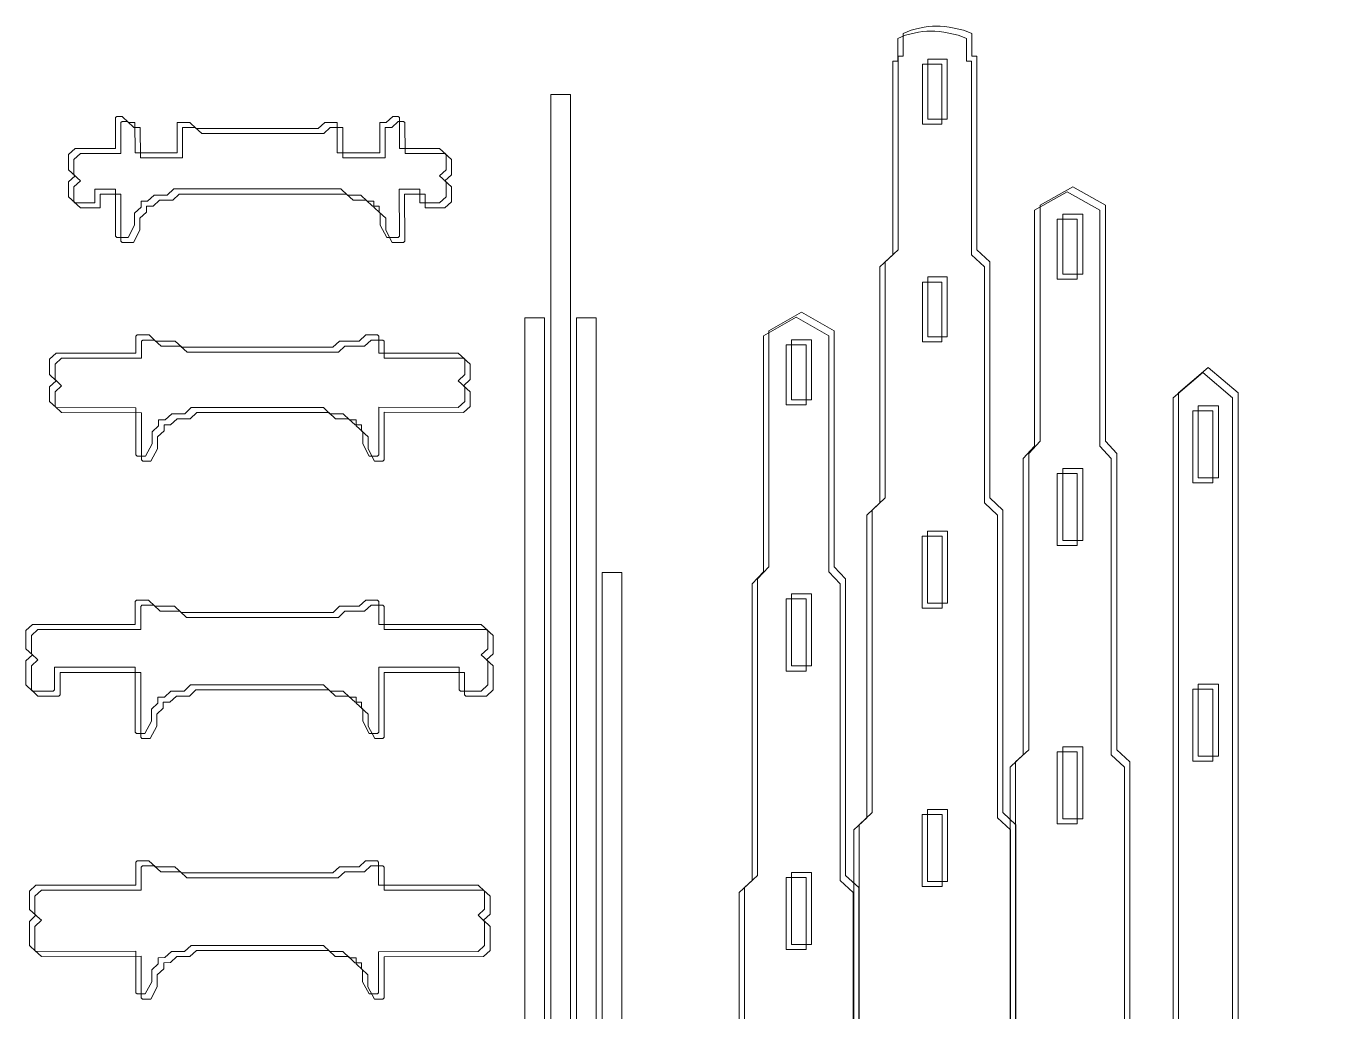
# Model space of a CAD drawing. Header units: inches. Extents: x 35 to 303, y 44 to 240.
# Drawn here: x 250.29 to 299.4, y 80.35 to 117.56 of the extents above; entities that cross this region are included whole.
import ezdxf

# ---------------------------------------------------------------- set-up
doc = ezdxf.new("R2010")
doc.units = ezdxf.units.IN
doc.header["$MEASUREMENT"] = 0
doc.layers.add('Layer 1', color=7, linetype='Continuous')

msp = doc.modelspace()

# ---------------------------------------------------------------- linework, layer by layer
at = {"layer": 'Layer 1', "color": 5, "lineweight": 9}
for points in [[(284.888, 113.857), (284.156, 113.857), (284.156, 116.121), (284.888, 116.121), (284.888, 113.857)], [(285.093, 114.046), (284.361, 114.046), (284.361, 116.311), (285.093, 116.311), (285.093, 114.046)], [(270.859, 114.973), (270.114, 114.973), (270.114, 47.766), (270.859, 47.766), (270.859, 114.973)], [(264.398, 114.104), (264.348, 114.149), (264.152, 114.149), (263.905, 113.921), (263.658, 113.921), (263.658, 112.777), (262.054, 112.777), (262.054, 113.921), (261.581, 113.921), (261.334, 113.692), (256.725, 113.692), (256.479, 113.921), (256.006, 113.921), (256.006, 112.777), (254.415, 112.777), (254.406, 113.921), (254.168, 113.921), (253.921, 114.149), (253.725, 114.149), (253.675, 114.104), (253.675, 112.941), (252.148, 112.941), (251.901, 112.712), (251.901, 112.129), (252.148, 111.901), (251.901, 111.672), (251.901, 111.112), (252.148, 110.883), (252.893, 110.882), (252.894, 111.402), (253.675, 111.402), (253.675, 109.623), (253.725, 109.577), (254.148, 109.577), (254.395, 110.034), (254.395, 110.491), (254.642, 110.72), (254.642, 110.949), (254.889, 110.949), (255.136, 111.177), (255.63, 111.177), (255.877, 111.406), (262.193, 111.406), (262.443, 111.177), (262.937, 111.177), (263.184, 110.949), (263.431, 110.949), (263.431, 110.72), (263.678, 110.491), (263.678, 110.034), (263.925, 109.577), (264.348, 109.577), (264.398, 109.623), (264.388, 111.402), (265.169, 111.402), (265.171, 110.882), (265.915, 110.883), (266.162, 111.112), (266.162, 111.672), (265.915, 111.901), (266.162, 112.129), (266.162, 112.712), (265.915, 112.941), (264.406, 112.941), (264.398, 114.104)], [(264.602, 113.914), (264.553, 113.96), (264.357, 113.96), (264.11, 113.731), (263.863, 113.731), (263.863, 112.588), (262.259, 112.588), (262.259, 113.731), (261.786, 113.731), (261.539, 113.502), (256.93, 113.502), (256.683, 113.731), (256.211, 113.731), (256.211, 112.588), (254.62, 112.588), (254.611, 113.731), (254.373, 113.731), (254.126, 113.96), (253.93, 113.96), (253.88, 113.914), (253.88, 112.751), (252.353, 112.751), (252.106, 112.522), (252.106, 111.94), (252.353, 111.711), (252.106, 111.482), (252.106, 110.922), (252.353, 110.693), (253.098, 110.692), (253.099, 111.212), (253.88, 111.212), (253.88, 109.433), (253.93, 109.387), (254.353, 109.387), (254.6, 109.845), (254.6, 110.302), (254.847, 110.531), (254.847, 110.759), (255.094, 110.759), (255.341, 110.988), (255.835, 110.988), (256.081, 111.216), (262.398, 111.216), (262.648, 110.988), (263.142, 110.988), (263.389, 110.759), (263.636, 110.759), (263.636, 110.531), (263.883, 110.302), (263.883, 109.845), (264.13, 109.387), (264.553, 109.387), (264.602, 109.433), (264.593, 111.212), (265.374, 111.212), (265.376, 110.692), (266.12, 110.693), (266.367, 110.922), (266.367, 111.482), (266.12, 111.711), (266.367, 111.94), (266.367, 112.522), (266.12, 112.751), (264.611, 112.751), (264.602, 113.914)], [(287.183, 59.126), (287.183, 62.783), (287.677, 63.241), (287.677, 89.76), (288.171, 90.217), (288.171, 101.419), (288.599, 101.876), (288.599, 110.793), (289.833, 111.493), (291.068, 110.793), (291.068, 101.876), (291.496, 101.419), (291.496, 90.217), (291.99, 89.76), (291.99, 63.241), (292.484, 62.783), (292.484, 59.126), (293.537, 59.126), (294.279, 58.668), (294.279, 52.724), (285.388, 52.724), (285.388, 58.668), (286.129, 59.126), (287.183, 59.126)], [(286.978, 58.936), (286.978, 62.594), (287.472, 63.051), (287.472, 89.57), (287.966, 90.028), (287.966, 101.23), (288.394, 101.687), (288.394, 110.603), (289.629, 111.304), (290.863, 110.603), (290.863, 101.687), (291.291, 101.23), (291.291, 90.028), (291.785, 89.57), (291.785, 63.051), (292.279, 62.594), (292.279, 58.936), (293.332, 58.936), (294.074, 58.479), (294.074, 52.534), (285.183, 52.534), (285.183, 58.479), (285.924, 58.936), (286.978, 58.936)], [(290.007, 107.997), (289.25, 107.997), (289.25, 110.261), (290.007, 110.261), (290.007, 107.997)], [(290.212, 108.186), (289.455, 108.186), (289.455, 110.451), (290.212, 110.451), (290.212, 108.186)], [(285.093, 105.816), (284.361, 105.816), (284.361, 108.081), (285.093, 108.081), (285.093, 105.816)], [(284.888, 105.626), (284.156, 105.626), (284.156, 107.891), (284.888, 107.891), (284.888, 105.626)], [(276.736, 54.195), (276.736, 57.853), (277.23, 58.31), (277.23, 84.829), (277.724, 85.287), (277.724, 96.489), (278.152, 96.946), (278.152, 105.862), (279.387, 106.563), (280.621, 105.862), (280.621, 96.946), (281.049, 96.489), (281.049, 85.287), (281.543, 84.829), (281.543, 58.31), (282.037, 57.853), (282.037, 54.195), (283.091, 54.195), (283.832, 53.738), (283.832, 47.794), (274.941, 47.794), (274.941, 53.738), (275.682, 54.195), (276.736, 54.195)], [(276.941, 54.385), (276.941, 58.042), (277.435, 58.5), (277.435, 85.019), (277.929, 85.476), (277.929, 96.678), (278.357, 97.136), (278.357, 106.052), (279.591, 106.753), (280.826, 106.052), (280.826, 97.136), (281.254, 96.678), (281.254, 85.476), (281.748, 85.019), (281.748, 58.5), (282.241, 58.042), (282.241, 54.385), (283.296, 54.385), (284.037, 53.928), (284.037, 47.983), (275.146, 47.983), (275.146, 53.928), (275.887, 54.385), (276.941, 54.385)], [(269.886, 106.535), (269.141, 106.535), (269.141, 47.766), (269.886, 47.766), (269.886, 106.535)], [(271.086, 106.535), (271.832, 106.535), (271.832, 47.766), (271.086, 47.766), (271.086, 106.535)], [(256.178, 105.433), (255.931, 105.662), (255.19, 105.662), (254.943, 105.89), (254.498, 105.89), (254.449, 105.845), (254.449, 105.204), (251.434, 105.204), (251.187, 104.976), (251.187, 104.393), (251.434, 104.164), (251.187, 103.936), (251.187, 103.375), (251.434, 103.147), (254.449, 103.143), (254.449, 101.364), (254.498, 101.318), (254.809, 101.318), (255.056, 101.775), (255.056, 102.232), (255.303, 102.461), (255.303, 102.689), (255.55, 102.689), (255.797, 102.918), (256.29, 102.918), (256.537, 103.147), (261.531, 103.147), (261.777, 102.918), (262.271, 102.918), (262.519, 102.689), (262.765, 102.689), (262.765, 102.461), (263.012, 102.232), (263.012, 101.775), (263.259, 101.318), (263.57, 101.318), (263.619, 101.364), (263.619, 103.164), (266.621, 103.147), (266.868, 103.375), (266.868, 103.936), (266.621, 104.164), (266.868, 104.393), (266.868, 104.976), (266.621, 105.204), (263.619, 105.204), (263.619, 105.845), (263.57, 105.89), (263.125, 105.89), (262.878, 105.662), (262.137, 105.662), (261.89, 105.433), (256.178, 105.433)], [(256.382, 105.243), (256.136, 105.472), (255.395, 105.472), (255.148, 105.7), (254.703, 105.7), (254.654, 105.655), (254.654, 105.015), (251.639, 105.015), (251.392, 104.786), (251.392, 104.204), (251.639, 103.975), (251.392, 103.746), (251.392, 103.186), (251.639, 102.957), (254.654, 102.953), (254.654, 101.174), (254.703, 101.128), (255.014, 101.128), (255.261, 101.586), (255.261, 102.043), (255.508, 102.271), (255.508, 102.5), (255.755, 102.5), (256.002, 102.728), (256.495, 102.728), (256.742, 102.957), (261.735, 102.957), (261.982, 102.728), (262.476, 102.728), (262.723, 102.5), (262.97, 102.5), (262.97, 102.271), (263.217, 102.043), (263.217, 101.586), (263.464, 101.128), (263.775, 101.128), (263.824, 101.174), (263.824, 102.974), (266.826, 102.957), (267.073, 103.186), (267.073, 103.746), (266.826, 103.975), (267.073, 104.204), (267.073, 104.786), (266.826, 105.015), (263.824, 105.015), (263.824, 105.655), (263.775, 105.7), (263.33, 105.7), (263.083, 105.472), (262.342, 105.472), (262.095, 105.243), (256.382, 105.243)], [(279.97, 103.446), (279.213, 103.446), (279.213, 105.71), (279.97, 105.71), (279.97, 103.446)], [(279.765, 103.256), (279.008, 103.256), (279.008, 105.521), (279.765, 105.521), (279.765, 103.256)], [(293.338, 61.496), (293.338, 65.154), (293.832, 65.611), (293.832, 103.706), (294.955, 104.665), (296.079, 103.706), (296.079, 65.611), (296.573, 65.154), (296.573, 61.496), (298.66, 61.496), (299.401, 61.039), (299.401, 55.094), (290.51, 55.094), (290.51, 61.039), (291.251, 61.496), (293.338, 61.496)], [(293.133, 61.306), (293.133, 64.964), (293.627, 65.421), (293.627, 103.517), (294.75, 104.475), (295.874, 103.517), (295.874, 65.421), (296.368, 64.964), (296.368, 61.306), (298.455, 61.306), (299.196, 60.849), (299.196, 54.905), (290.306, 54.905), (290.306, 60.849), (291.046, 61.306), (293.133, 61.306)], [(294.577, 100.498), (295.334, 100.498), (295.334, 103.22), (294.577, 103.22), (294.577, 100.498)], [(294.372, 100.308), (295.129, 100.308), (295.129, 103.03), (294.372, 103.03), (294.372, 100.308)], [(290.212, 98.127), (289.455, 98.127), (289.455, 100.849), (290.212, 100.849), (290.212, 98.127)], [(290.007, 97.938), (289.25, 97.938), (289.25, 100.66), (290.007, 100.66), (290.007, 97.938)], [(284.143, 95.567), (284.901, 95.567), (284.901, 98.289), (284.143, 98.289), (284.143, 95.567)], [(284.348, 95.757), (285.106, 95.757), (285.106, 98.479), (284.348, 98.479), (284.348, 95.757)], [(272.059, 96.922), (272.805, 96.922), (272.805, 47.77), (272.059, 47.77), (272.059, 96.922)], [(279.765, 93.197), (279.008, 93.197), (279.008, 95.919), (279.765, 95.919), (279.765, 93.197)], [(279.97, 93.387), (279.213, 93.387), (279.213, 96.109), (279.97, 96.109), (279.97, 93.387)], [(294.372, 89.792), (295.129, 89.792), (295.129, 92.514), (294.372, 92.514), (294.372, 89.792)], [(294.577, 89.981), (295.334, 89.981), (295.334, 92.704), (294.577, 92.704), (294.577, 89.981)], [(289.25, 87.421), (290.007, 87.421), (290.007, 90.143), (289.25, 90.143), (289.25, 87.421)], [(289.455, 87.611), (290.212, 87.611), (290.212, 90.333), (289.455, 90.333), (289.455, 87.611)], [(284.348, 85.24), (285.106, 85.24), (285.106, 87.963), (284.348, 87.963), (284.348, 85.24)], [(284.143, 85.051), (284.901, 85.051), (284.901, 87.773), (284.143, 87.773), (284.143, 85.051)], [(279.213, 82.87), (279.97, 82.87), (279.97, 85.592), (279.213, 85.592), (279.213, 82.87)], [(279.008, 82.681), (279.765, 82.681), (279.765, 85.403), (279.008, 85.403), (279.008, 82.681)]]:
    msp.add_lwpolyline(points, dxfattribs=at)
for points, knots in [([(280.818, 56.565), (280.818, 56.565), (280.818, 59.995), (280.818, 59.995), (280.818, 59.995), (281.559, 60.681), (281.559, 60.681), (281.559, 60.681), (281.559, 87.2), (281.559, 87.2), (281.559, 87.2), (282.053, 87.657), (282.053, 87.657), (282.053, 87.657), (282.053, 99.088), (282.053, 99.088), (282.053, 99.088), (282.547, 99.545), (282.547, 99.545), (282.547, 99.545), (282.547, 108.461), (282.547, 108.461), (282.547, 108.461), (283.04, 108.919), (283.04, 108.919), (283.04, 108.919), (283.04, 116.234), (283.04, 116.234), (283.04, 116.234), (283.225, 116.234), (283.225, 116.234), (283.225, 116.234), (283.225, 117.094), (283.225, 117.094), (283.591, 117.273), (284.101, 117.361), (284.473, 117.373), (284.844, 117.361), (285.453, 117.273), (285.819, 117.094), (285.819, 117.094), (285.819, 116.234), (285.819, 116.234), (285.819, 116.234), (286.004, 116.234), (286.004, 116.234), (286.004, 116.234), (286.004, 108.919), (286.004, 108.919), (286.004, 108.919), (286.498, 108.461), (286.498, 108.461), (286.498, 108.461), (286.498, 99.545), (286.498, 99.545), (286.498, 99.545), (286.991, 99.088), (286.991, 99.088), (286.991, 99.088), (286.991, 87.657), (286.991, 87.657), (286.991, 87.657), (287.485, 87.2), (287.485, 87.2), (287.485, 87.2), (287.485, 60.681), (287.485, 60.681), (287.485, 60.681), (288.226, 59.995), (288.226, 59.995), (288.226, 59.995), (288.226, 56.565), (288.226, 56.565), (288.226, 56.565), (288.967, 56.108), (288.967, 56.108), (288.967, 56.108), (288.967, 50.164), (288.967, 50.164), (288.967, 50.164), (280.077, 50.164), (280.077, 50.164), (280.077, 50.164), (280.077, 56.108), (280.077, 56.108), (280.077, 56.108), (280.818, 56.565), (280.818, 56.565)], [0, 0, 0, 0, 1, 1, 1, 2, 2, 2, 3, 3, 3, 4, 4, 4, 5, 5, 5, 6, 6, 6, 7, 7, 7, 8, 8, 8, 9, 9, 9, 10, 10, 10, 11, 11, 11, 12, 12, 12, 13, 13, 13, 14, 14, 14, 15, 15, 15, 16, 16, 16, 17, 17, 17, 18, 18, 18, 19, 19, 19, 20, 20, 20, 21, 21, 21, 22, 22, 22, 23, 23, 23, 24, 24, 24, 25, 25, 25, 26, 26, 26, 27, 27, 27, 28, 28, 28, 29, 29, 29, 29]), ([(281.022, 56.755), (281.022, 56.755), (281.022, 60.184), (281.022, 60.184), (281.022, 60.184), (281.764, 60.87), (281.764, 60.87), (281.764, 60.87), (281.764, 87.389), (281.764, 87.389), (281.764, 87.389), (282.257, 87.847), (282.257, 87.847), (282.257, 87.847), (282.257, 99.277), (282.257, 99.277), (282.257, 99.277), (282.751, 99.735), (282.751, 99.735), (282.751, 99.735), (282.751, 108.651), (282.751, 108.651), (282.751, 108.651), (283.245, 109.108), (283.245, 109.108), (283.245, 109.108), (283.245, 116.424), (283.245, 116.424), (283.245, 116.424), (283.43, 116.424), (283.43, 116.424), (283.43, 116.424), (283.43, 117.283), (283.43, 117.283), (283.796, 117.462), (284.306, 117.551), (284.677, 117.562), (285.049, 117.551), (285.658, 117.462), (286.024, 117.283), (286.024, 117.283), (286.024, 116.424), (286.024, 116.424), (286.024, 116.424), (286.209, 116.424), (286.209, 116.424), (286.209, 116.424), (286.209, 109.108), (286.209, 109.108), (286.209, 109.108), (286.702, 108.651), (286.702, 108.651), (286.702, 108.651), (286.702, 99.735), (286.702, 99.735), (286.702, 99.735), (287.196, 99.277), (287.196, 99.277), (287.196, 99.277), (287.196, 87.847), (287.196, 87.847), (287.196, 87.847), (287.69, 87.389), (287.69, 87.389), (287.69, 87.389), (287.69, 60.87), (287.69, 60.87), (287.69, 60.87), (288.431, 60.184), (288.431, 60.184), (288.431, 60.184), (288.431, 56.755), (288.431, 56.755), (288.431, 56.755), (289.172, 56.298), (289.172, 56.298), (289.172, 56.298), (289.172, 50.354), (289.172, 50.354), (289.172, 50.354), (280.282, 50.354), (280.282, 50.354), (280.282, 50.354), (280.282, 56.298), (280.282, 56.298), (280.282, 56.298), (281.022, 56.755), (281.022, 56.755)], [0, 0, 0, 0, 1, 1, 1, 2, 2, 2, 3, 3, 3, 4, 4, 4, 5, 5, 5, 6, 6, 6, 7, 7, 7, 8, 8, 8, 9, 9, 9, 10, 10, 10, 11, 11, 11, 12, 12, 12, 13, 13, 13, 14, 14, 14, 15, 15, 15, 16, 16, 16, 17, 17, 17, 18, 18, 18, 19, 19, 19, 20, 20, 20, 21, 21, 21, 22, 22, 22, 23, 23, 23, 24, 24, 24, 25, 25, 25, 26, 26, 26, 27, 27, 27, 28, 28, 28, 29, 29, 29, 29]), ([(254.422, 90.886), (254.422, 90.886), (254.422, 93.336), (254.422, 93.336), (252.469, 93.336), (253.327, 93.336), (251.374, 93.336), (251.374, 93.336), (251.374, 92.487), (251.374, 92.487), (251.374, 92.487), (251.325, 92.441), (251.325, 92.441), (251.325, 92.441), (250.541, 92.441), (250.541, 92.441), (250.541, 92.441), (250.294, 92.669), (250.294, 92.669), (250.294, 92.669), (250.294, 93.584), (250.294, 93.584), (250.294, 93.584), (250.541, 93.812), (250.541, 93.812), (250.541, 93.812), (250.294, 94.034), (250.294, 94.034), (250.294, 94.637), (250.294, 94.126), (250.294, 94.727), (250.294, 94.727), (250.541, 94.956), (250.541, 94.956), (250.541, 94.956), (254.422, 94.954), (254.422, 94.954), (254.422, 94.954), (254.422, 95.824), (254.422, 95.824), (254.422, 95.824), (254.471, 95.87), (254.471, 95.87), (254.471, 95.87), (254.916, 95.87), (254.916, 95.87), (254.916, 95.87), (255.163, 95.641), (255.163, 95.641), (255.163, 95.641), (255.904, 95.641), (255.904, 95.641), (255.904, 95.641), (256.15, 95.413), (256.15, 95.413), (256.15, 95.413), (261.891, 95.413), (261.891, 95.413), (261.891, 95.413), (262.139, 95.641), (262.139, 95.641), (262.139, 95.641), (262.88, 95.641), (262.88, 95.641), (262.88, 95.641), (263.126, 95.87), (263.126, 95.87), (263.126, 95.87), (263.571, 95.87), (263.571, 95.87), (263.571, 95.87), (263.62, 95.824), (263.62, 95.824), (263.62, 95.824), (263.62, 94.956), (263.62, 94.956), (263.62, 94.956), (267.488, 94.956), (267.488, 94.956), (267.488, 94.956), (267.735, 94.727), (267.735, 94.727), (267.735, 94.727), (267.735, 94.041), (267.735, 94.041), (267.735, 94.041), (267.488, 93.812), (267.488, 93.812), (267.488, 93.812), (267.735, 93.584), (267.735, 93.584), (267.735, 93.584), (267.735, 92.669), (267.735, 92.669), (267.735, 92.669), (267.488, 92.441), (267.488, 92.441), (267.488, 92.441), (266.705, 92.441), (266.705, 92.441), (266.705, 92.441), (266.655, 92.487), (266.655, 92.487), (266.655, 92.487), (266.655, 93.336), (266.655, 93.336), (264.702, 93.336), (265.574, 93.336), (263.62, 93.336), (263.62, 93.336), (263.62, 90.886), (263.62, 90.886), (263.62, 90.886), (263.571, 90.841), (263.571, 90.841), (263.571, 90.841), (263.261, 90.841), (263.261, 90.841), (263.261, 90.841), (263.014, 91.298), (263.014, 91.298), (263.014, 91.298), (263.014, 91.755), (263.014, 91.755), (263.014, 91.755), (262.767, 91.984), (262.767, 91.984), (262.767, 91.984), (262.767, 92.212), (262.767, 92.212), (262.767, 92.212), (262.52, 92.212), (262.52, 92.212), (262.52, 92.212), (262.273, 92.441), (262.273, 92.441), (262.273, 92.441), (261.779, 92.441), (261.779, 92.441), (261.779, 92.441), (261.532, 92.669), (261.532, 92.669), (261.532, 92.669), (256.51, 92.669), (256.51, 92.669), (256.51, 92.669), (256.263, 92.441), (256.263, 92.441), (256.263, 92.441), (255.77, 92.441), (255.77, 92.441), (255.77, 92.441), (255.526, 92.215), (255.526, 92.215), (255.526, 92.215), (255.276, 92.212), (255.276, 92.212), (255.276, 92.212), (255.276, 91.984), (255.276, 91.984), (255.276, 91.984), (255.029, 91.755), (255.029, 91.755), (255.029, 91.755), (255.029, 91.298), (255.029, 91.298), (255.029, 91.298), (254.782, 90.841), (254.782, 90.841), (254.782, 90.841), (254.471, 90.841), (254.471, 90.841), (254.471, 90.841), (254.422, 90.886), (254.422, 90.886)], [0, 0, 0, 0, 1, 1, 1, 2, 2, 2, 3, 3, 3, 4, 4, 4, 5, 5, 5, 6, 6, 6, 7, 7, 7, 8, 8, 8, 9, 9, 9, 10, 10, 10, 11, 11, 11, 12, 12, 12, 13, 13, 13, 14, 14, 14, 15, 15, 15, 16, 16, 16, 17, 17, 17, 18, 18, 18, 19, 19, 19, 20, 20, 20, 21, 21, 21, 22, 22, 22, 23, 23, 23, 24, 24, 24, 25, 25, 25, 26, 26, 26, 27, 27, 27, 28, 28, 28, 29, 29, 29, 30, 30, 30, 31, 31, 31, 32, 32, 32, 33, 33, 33, 34, 34, 34, 35, 35, 35, 36, 36, 36, 37, 37, 37, 38, 38, 38, 39, 39, 39, 40, 40, 40, 41, 41, 41, 42, 42, 42, 43, 43, 43, 44, 44, 44, 45, 45, 45, 46, 46, 46, 47, 47, 47, 48, 48, 48, 49, 49, 49, 50, 50, 50, 51, 51, 51, 52, 52, 52, 53, 53, 53, 54, 54, 54, 55, 55, 55, 56, 56, 56, 57, 57, 57, 58, 58, 58, 58]), ([(254.626, 90.697), (254.626, 90.697), (254.626, 93.146), (254.626, 93.146), (252.674, 93.146), (253.532, 93.146), (251.579, 93.146), (251.579, 93.146), (251.579, 92.297), (251.579, 92.297), (251.579, 92.297), (251.53, 92.252), (251.53, 92.252), (251.53, 92.252), (250.746, 92.252), (250.746, 92.252), (250.746, 92.252), (250.499, 92.48), (250.499, 92.48), (250.499, 92.48), (250.499, 93.395), (250.499, 93.395), (250.499, 93.395), (250.746, 93.623), (250.746, 93.623), (250.746, 93.623), (250.499, 93.844), (250.499, 93.844), (250.499, 94.447), (250.499, 93.937), (250.499, 94.538), (250.499, 94.538), (250.746, 94.766), (250.746, 94.766), (250.746, 94.766), (254.626, 94.764), (254.626, 94.764), (254.626, 94.764), (254.626, 95.635), (254.626, 95.635), (254.626, 95.635), (254.676, 95.68), (254.676, 95.68), (254.676, 95.68), (255.121, 95.68), (255.121, 95.68), (255.121, 95.68), (255.368, 95.452), (255.368, 95.452), (255.368, 95.452), (256.108, 95.452), (256.108, 95.452), (256.108, 95.452), (256.355, 95.223), (256.355, 95.223), (256.355, 95.223), (262.096, 95.223), (262.096, 95.223), (262.096, 95.223), (262.343, 95.452), (262.343, 95.452), (262.343, 95.452), (263.084, 95.452), (263.084, 95.452), (263.084, 95.452), (263.331, 95.68), (263.331, 95.68), (263.331, 95.68), (263.776, 95.68), (263.776, 95.68), (263.776, 95.68), (263.825, 95.635), (263.825, 95.635), (263.825, 95.635), (263.825, 94.766), (263.825, 94.766), (263.825, 94.766), (267.693, 94.766), (267.693, 94.766), (267.693, 94.766), (267.94, 94.538), (267.94, 94.538), (267.94, 94.538), (267.94, 93.852), (267.94, 93.852), (267.94, 93.852), (267.693, 93.623), (267.693, 93.623), (267.693, 93.623), (267.94, 93.395), (267.94, 93.395), (267.94, 93.395), (267.94, 92.48), (267.94, 92.48), (267.94, 92.48), (267.693, 92.252), (267.693, 92.252), (267.693, 92.252), (266.91, 92.252), (266.91, 92.252), (266.91, 92.252), (266.86, 92.297), (266.86, 92.297), (266.86, 92.297), (266.86, 93.146), (266.86, 93.146), (264.906, 93.146), (265.779, 93.146), (263.825, 93.146), (263.825, 93.146), (263.825, 90.697), (263.825, 90.697), (263.825, 90.697), (263.776, 90.651), (263.776, 90.651), (263.776, 90.651), (263.465, 90.651), (263.465, 90.651), (263.465, 90.651), (263.218, 91.108), (263.218, 91.108), (263.218, 91.108), (263.218, 91.566), (263.218, 91.566), (263.218, 91.566), (262.971, 91.794), (262.971, 91.794), (262.971, 91.794), (262.971, 92.023), (262.971, 92.023), (262.971, 92.023), (262.725, 92.023), (262.725, 92.023), (262.725, 92.023), (262.478, 92.252), (262.478, 92.252), (262.478, 92.252), (261.983, 92.252), (261.983, 92.252), (261.983, 92.252), (261.736, 92.48), (261.736, 92.48), (261.736, 92.48), (256.715, 92.48), (256.715, 92.48), (256.715, 92.48), (256.468, 92.252), (256.468, 92.252), (256.468, 92.252), (255.974, 92.252), (255.974, 92.252), (255.974, 92.252), (255.73, 92.026), (255.73, 92.026), (255.73, 92.026), (255.481, 92.023), (255.481, 92.023), (255.481, 92.023), (255.481, 91.794), (255.481, 91.794), (255.481, 91.794), (255.234, 91.566), (255.234, 91.566), (255.234, 91.566), (255.234, 91.108), (255.234, 91.108), (255.234, 91.108), (254.986, 90.651), (254.986, 90.651), (254.986, 90.651), (254.676, 90.651), (254.676, 90.651), (254.676, 90.651), (254.626, 90.697), (254.626, 90.697)], [0, 0, 0, 0, 1, 1, 1, 2, 2, 2, 3, 3, 3, 4, 4, 4, 5, 5, 5, 6, 6, 6, 7, 7, 7, 8, 8, 8, 9, 9, 9, 10, 10, 10, 11, 11, 11, 12, 12, 12, 13, 13, 13, 14, 14, 14, 15, 15, 15, 16, 16, 16, 17, 17, 17, 18, 18, 18, 19, 19, 19, 20, 20, 20, 21, 21, 21, 22, 22, 22, 23, 23, 23, 24, 24, 24, 25, 25, 25, 26, 26, 26, 27, 27, 27, 28, 28, 28, 29, 29, 29, 30, 30, 30, 31, 31, 31, 32, 32, 32, 33, 33, 33, 34, 34, 34, 35, 35, 35, 36, 36, 36, 37, 37, 37, 38, 38, 38, 39, 39, 39, 40, 40, 40, 41, 41, 41, 42, 42, 42, 43, 43, 43, 44, 44, 44, 45, 45, 45, 46, 46, 46, 47, 47, 47, 48, 48, 48, 49, 49, 49, 50, 50, 50, 51, 51, 51, 52, 52, 52, 53, 53, 53, 54, 54, 54, 55, 55, 55, 56, 56, 56, 57, 57, 57, 58, 58, 58, 58]), ([(254.439, 81.042), (254.439, 81.042), (254.439, 82.614), (254.439, 82.614), (254.439, 82.614), (250.672, 82.597), (250.672, 82.597), (250.672, 82.597), (250.425, 82.825), (250.425, 82.825), (250.425, 82.825), (250.425, 83.74), (250.425, 83.74), (250.425, 83.74), (250.672, 83.969), (250.672, 83.969), (250.672, 83.969), (250.425, 84.19), (250.425, 84.19), (250.425, 84.793), (250.425, 84.282), (250.425, 84.883), (250.425, 84.883), (250.672, 85.112), (250.672, 85.112), (250.672, 85.112), (254.439, 85.11), (254.439, 85.11), (254.439, 85.11), (254.439, 85.98), (254.439, 85.98), (254.439, 85.98), (254.489, 86.026), (254.489, 86.026), (254.489, 86.026), (254.933, 86.026), (254.933, 86.026), (254.933, 86.026), (255.18, 85.797), (255.18, 85.797), (255.18, 85.797), (255.921, 85.797), (255.921, 85.797), (255.921, 85.797), (256.168, 85.569), (256.168, 85.569), (256.168, 85.569), (261.887, 85.569), (261.887, 85.569), (261.887, 85.569), (262.134, 85.797), (262.134, 85.797), (262.134, 85.797), (262.874, 85.797), (262.874, 85.797), (262.874, 85.797), (263.121, 86.026), (263.121, 86.026), (263.121, 86.026), (263.566, 86.026), (263.566, 86.026), (263.566, 86.026), (263.615, 85.98), (263.615, 85.98), (263.615, 85.98), (263.615, 85.112), (263.615, 85.112), (263.615, 85.112), (267.37, 85.112), (267.37, 85.112), (267.37, 85.112), (267.617, 84.883), (267.617, 84.883), (267.617, 84.883), (267.617, 84.197), (267.617, 84.197), (267.617, 84.197), (267.37, 83.969), (267.37, 83.969), (267.37, 83.969), (267.617, 83.74), (267.617, 83.74), (267.617, 83.74), (267.617, 82.825), (267.617, 82.825), (267.617, 82.825), (267.37, 82.597), (267.37, 82.597), (267.37, 82.597), (263.615, 82.593), (263.615, 82.593), (263.615, 82.593), (263.615, 81.042), (263.615, 81.042), (263.615, 81.042), (263.566, 80.997), (263.566, 80.997), (263.566, 80.997), (263.255, 80.997), (263.255, 80.997), (263.255, 80.997), (263.009, 81.454), (263.009, 81.454), (263.009, 81.454), (263.009, 81.911), (263.009, 81.911), (263.009, 81.911), (262.762, 82.14), (262.762, 82.14), (262.762, 82.14), (262.762, 82.368), (262.762, 82.368), (262.762, 82.368), (262.515, 82.368), (262.515, 82.368), (262.515, 82.368), (262.268, 82.597), (262.268, 82.597), (262.268, 82.597), (261.774, 82.597), (261.774, 82.597), (261.774, 82.597), (261.527, 82.825), (261.527, 82.825), (261.527, 82.825), (256.528, 82.825), (256.528, 82.825), (256.528, 82.825), (256.281, 82.597), (256.281, 82.597), (256.281, 82.597), (255.787, 82.597), (255.787, 82.597), (255.787, 82.597), (255.543, 82.371), (255.543, 82.371), (255.543, 82.371), (255.293, 82.368), (255.293, 82.368), (255.293, 82.368), (255.293, 82.14), (255.293, 82.14), (255.293, 82.14), (255.046, 81.911), (255.046, 81.911), (255.046, 81.911), (255.046, 81.454), (255.046, 81.454), (255.046, 81.454), (254.799, 80.997), (254.799, 80.997), (254.799, 80.997), (254.489, 80.997), (254.489, 80.997), (254.489, 80.997), (254.439, 81.042), (254.439, 81.042)], [0, 0, 0, 0, 1, 1, 1, 2, 2, 2, 3, 3, 3, 4, 4, 4, 5, 5, 5, 6, 6, 6, 7, 7, 7, 8, 8, 8, 9, 9, 9, 10, 10, 10, 11, 11, 11, 12, 12, 12, 13, 13, 13, 14, 14, 14, 15, 15, 15, 16, 16, 16, 17, 17, 17, 18, 18, 18, 19, 19, 19, 20, 20, 20, 21, 21, 21, 22, 22, 22, 23, 23, 23, 24, 24, 24, 25, 25, 25, 26, 26, 26, 27, 27, 27, 28, 28, 28, 29, 29, 29, 30, 30, 30, 31, 31, 31, 32, 32, 32, 33, 33, 33, 34, 34, 34, 35, 35, 35, 36, 36, 36, 37, 37, 37, 38, 38, 38, 39, 39, 39, 40, 40, 40, 41, 41, 41, 42, 42, 42, 43, 43, 43, 44, 44, 44, 45, 45, 45, 46, 46, 46, 47, 47, 47, 48, 48, 48, 49, 49, 49, 50, 50, 50, 51, 51, 51, 52, 52, 52, 52]), ([(254.644, 80.853), (254.644, 80.853), (254.644, 82.424), (254.644, 82.424), (254.644, 82.424), (250.877, 82.407), (250.877, 82.407), (250.877, 82.407), (250.63, 82.636), (250.63, 82.636), (250.63, 82.636), (250.63, 83.55), (250.63, 83.55), (250.63, 83.55), (250.877, 83.779), (250.877, 83.779), (250.877, 83.779), (250.63, 84), (250.63, 84), (250.63, 84.603), (250.63, 84.092), (250.63, 84.693), (250.63, 84.693), (250.877, 84.922), (250.877, 84.922), (250.877, 84.922), (254.644, 84.92), (254.644, 84.92), (254.644, 84.92), (254.644, 85.791), (254.644, 85.791), (254.644, 85.791), (254.694, 85.836), (254.694, 85.836), (254.694, 85.836), (255.138, 85.836), (255.138, 85.836), (255.138, 85.836), (255.385, 85.608), (255.385, 85.608), (255.385, 85.608), (256.126, 85.608), (256.126, 85.608), (256.126, 85.608), (256.373, 85.379), (256.373, 85.379), (256.373, 85.379), (262.092, 85.379), (262.092, 85.379), (262.092, 85.379), (262.339, 85.608), (262.339, 85.608), (262.339, 85.608), (263.079, 85.608), (263.079, 85.608), (263.079, 85.608), (263.326, 85.836), (263.326, 85.836), (263.326, 85.836), (263.771, 85.836), (263.771, 85.836), (263.771, 85.836), (263.82, 85.791), (263.82, 85.791), (263.82, 85.791), (263.82, 84.922), (263.82, 84.922), (263.82, 84.922), (267.575, 84.922), (267.575, 84.922), (267.575, 84.922), (267.822, 84.693), (267.822, 84.693), (267.822, 84.693), (267.822, 84.008), (267.822, 84.008), (267.822, 84.008), (267.575, 83.779), (267.575, 83.779), (267.575, 83.779), (267.822, 83.55), (267.822, 83.55), (267.822, 83.55), (267.822, 82.636), (267.822, 82.636), (267.822, 82.636), (267.575, 82.407), (267.575, 82.407), (267.575, 82.407), (263.82, 82.403), (263.82, 82.403), (263.82, 82.403), (263.82, 80.853), (263.82, 80.853), (263.82, 80.853), (263.771, 80.807), (263.771, 80.807), (263.771, 80.807), (263.46, 80.807), (263.46, 80.807), (263.46, 80.807), (263.213, 81.264), (263.213, 81.264), (263.213, 81.264), (263.213, 81.722), (263.213, 81.722), (263.213, 81.722), (262.966, 81.95), (262.966, 81.95), (262.966, 81.95), (262.966, 82.179), (262.966, 82.179), (262.966, 82.179), (262.719, 82.179), (262.719, 82.179), (262.719, 82.179), (262.473, 82.407), (262.473, 82.407), (262.473, 82.407), (261.979, 82.407), (261.979, 82.407), (261.979, 82.407), (261.732, 82.636), (261.732, 82.636), (261.732, 82.636), (256.733, 82.636), (256.733, 82.636), (256.733, 82.636), (256.486, 82.407), (256.486, 82.407), (256.486, 82.407), (255.992, 82.407), (255.992, 82.407), (255.992, 82.407), (255.748, 82.182), (255.748, 82.182), (255.748, 82.182), (255.498, 82.179), (255.498, 82.179), (255.498, 82.179), (255.498, 81.95), (255.498, 81.95), (255.498, 81.95), (255.251, 81.722), (255.251, 81.722), (255.251, 81.722), (255.251, 81.264), (255.251, 81.264), (255.251, 81.264), (255.004, 80.807), (255.004, 80.807), (255.004, 80.807), (254.694, 80.807), (254.694, 80.807), (254.694, 80.807), (254.644, 80.853), (254.644, 80.853)], [0, 0, 0, 0, 1, 1, 1, 2, 2, 2, 3, 3, 3, 4, 4, 4, 5, 5, 5, 6, 6, 6, 7, 7, 7, 8, 8, 8, 9, 9, 9, 10, 10, 10, 11, 11, 11, 12, 12, 12, 13, 13, 13, 14, 14, 14, 15, 15, 15, 16, 16, 16, 17, 17, 17, 18, 18, 18, 19, 19, 19, 20, 20, 20, 21, 21, 21, 22, 22, 22, 23, 23, 23, 24, 24, 24, 25, 25, 25, 26, 26, 26, 27, 27, 27, 28, 28, 28, 29, 29, 29, 30, 30, 30, 31, 31, 31, 32, 32, 32, 33, 33, 33, 34, 34, 34, 35, 35, 35, 36, 36, 36, 37, 37, 37, 38, 38, 38, 39, 39, 39, 40, 40, 40, 41, 41, 41, 42, 42, 42, 43, 43, 43, 44, 44, 44, 45, 45, 45, 46, 46, 46, 47, 47, 47, 48, 48, 48, 49, 49, 49, 50, 50, 50, 51, 51, 51, 52, 52, 52, 52])]:
    msp.add_open_spline(points, degree=3, knots=knots, dxfattribs=at)

doc.saveas('drawing.dxf')
